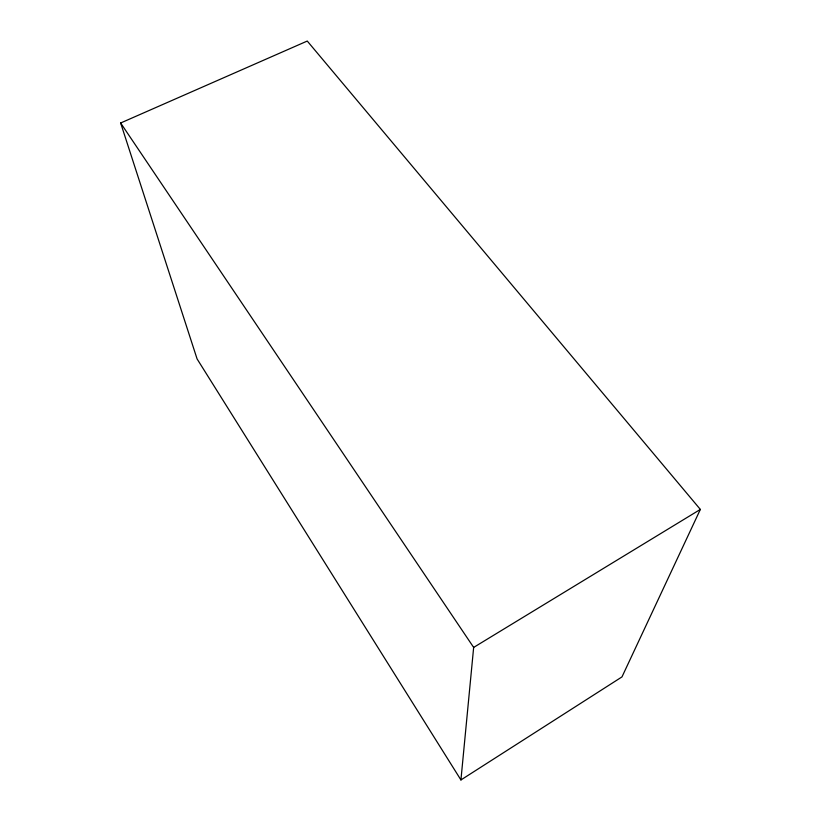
<?xml version="1.0" encoding="UTF-8"?>
<svg xmlns="http://www.w3.org/2000/svg" width="821" height="821" viewBox="0 0 821 821"><rect width="100%" height="100%" fill="white"/><g stroke="black" fill="none" stroke-linecap="round" stroke-linejoin="round"><path stroke-width="1.23" d="M460.93 779.95L473.655 647.42L120.646 122.996L307.259 41.05L700.354 509.42L621.979 676.904L460.93 779.95L197.081 358.921L120.646 122.996M473.655 647.42L700.354 509.42"/></g></svg>
